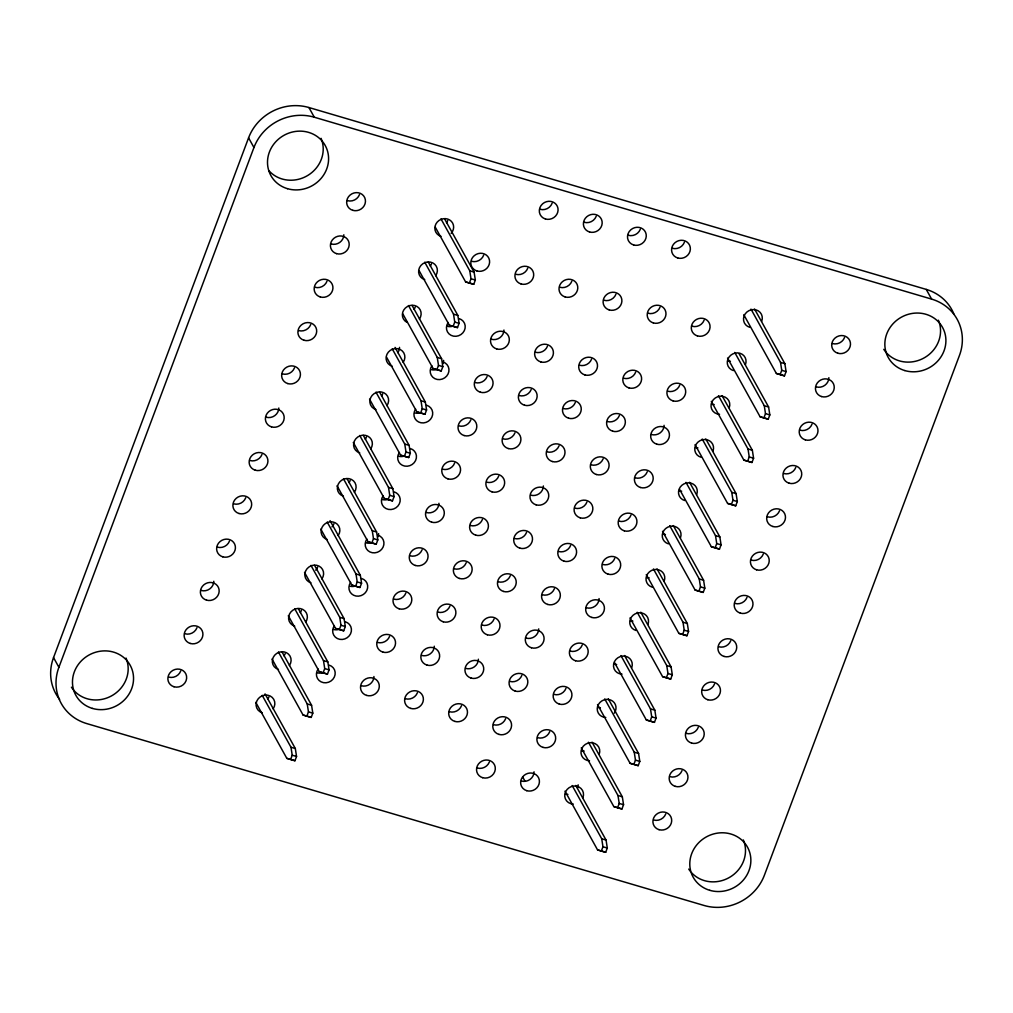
<?xml version="1.0" encoding="UTF-8"?>
<svg xmlns="http://www.w3.org/2000/svg" width="1013" height="1013" viewBox="0 0 1013 1013"><rect width="100%" height="100%" fill="white"/><g stroke="black" fill="none" stroke-linecap="round" stroke-linejoin="round"><path stroke-width="1.5" d="M59.615 699.375A47.763 44.407 -29 0 1 53.537 657.589L248.578 137.844A47.763 44.407 -29 0 1 308.927 107.53L926.249 289.414A47.763 44.407 -29 0 1 953.866 313.941M58.906 667.276L253.946 147.531A47.763 44.407 -29 0 1 314.296 117.217L931.618 299.101A47.763 44.407 -29 0 1 959.463 355.411L764.422 875.156A47.763 44.407 -29 0 1 704.073 905.47L86.751 723.586A47.763 44.407 -29 0 1 58.906 667.276L53.537 657.589M262.202 695.349L290.984 747.265L292.213 755.192L290.604 759.459L286.818 758.344L255.783 702.338M278.461 652.043L307.23 703.946L308.459 711.873L306.863 716.14L303.077 715.026L272.028 659.02M294.72 608.724L323.489 660.641L324.717 668.567L323.109 672.835L319.336 671.72L288.287 615.714M310.966 565.419L339.748 617.322L340.963 625.249L339.368 629.516L335.582 628.415L304.533 572.396M320.792 529.09L351.84 585.096L355.626 586.21L357.222 581.943L355.994 574.016L327.224 522.1M343.47 478.794L372.252 530.698L373.48 538.625L371.872 542.892L368.086 541.79L337.05 485.771M359.729 435.476L388.498 487.392L389.726 495.319L388.131 499.586L384.345 498.472L353.296 442.466M375.988 392.17L404.757 444.074L405.985 452.001L404.39 456.268L400.604 455.166L369.555 399.147M392.234 348.852L421.015 400.768L422.231 408.695L420.636 412.962L416.85 411.848L386.561 357.209M408.492 305.546L437.261 357.45L438.49 365.376L436.894 369.644L433.108 368.542L402.819 313.891M424.751 262.228L453.52 314.144L454.748 322.071L453.14 326.338L449.354 325.224L419.065 270.585M440.997 218.922L469.779 270.826L470.994 278.765L469.399 283.02L465.613 281.918L435.324 227.267M291.162 759.623L294.948 760.738L296.543 756.47L295.327 748.544L265.039 693.892M307.42 716.305L311.206 717.419L312.802 713.152L311.573 705.225L282.045 651.954M323.666 672.999L327.452 674.114L329.06 669.846L327.832 661.92L298.303 608.636M339.925 629.681L343.711 630.795L345.306 626.528L344.078 618.601L314.549 565.33M351.84 585.096L359.957 587.489L361.565 583.222L360.337 575.295L330.048 520.644M372.429 543.069L376.216 544.171L377.811 539.904L376.595 531.977L347.054 478.706M388.688 499.751L392.474 500.865L394.07 496.598L392.841 488.671L363.312 435.387M404.934 456.445L408.72 457.547L410.328 453.28L409.1 445.353L379.571 392.082M421.193 413.127L424.979 414.241L426.574 409.974L425.346 402.047L395.057 347.396M437.451 369.821L441.225 370.923L442.833 366.655L441.605 358.729L412.076 305.457M453.697 326.503L457.483 327.617L459.079 323.35L457.863 315.423L428.322 262.139M469.956 283.197L473.742 284.298L475.338 280.031L474.109 272.104L444.58 218.833M572.193 785.544L601.735 838.815L602.95 846.754L601.355 851.009L597.569 849.907L565.013 791.166M588.452 742.238L617.981 795.509L619.209 803.436L617.613 807.703L613.827 806.589L581.259 747.847M604.71 698.919L634.239 752.19L635.468 760.13L633.859 764.384L630.073 763.283L597.518 704.542M620.956 655.614L650.485 708.885L651.714 716.811L650.118 721.079L646.332 719.964L614.524 662.591M630.023 617.917L662.591 676.659L666.364 677.76L667.972 673.506L666.744 665.566L637.215 612.295M653.461 568.989L683.003 622.261L684.218 630.187L682.623 634.455L678.837 633.34L646.281 574.599M669.72 525.671L699.249 578.955L700.477 586.882L698.881 591.136L695.095 590.035L662.527 531.293M685.978 482.365L715.507 535.636L716.735 543.563L715.127 547.83L711.341 546.716L679.546 489.342M702.224 439.047L731.753 492.331L732.981 500.257L731.386 504.512L727.6 503.41L695.045 444.669M718.483 395.741L748.012 449.012L749.24 456.939L747.632 461.206L743.859 460.092L711.291 401.351M734.729 352.423L764.271 405.707L765.486 413.633L763.891 417.888L760.105 416.786L727.549 358.045M750.988 309.117L780.517 362.388L781.745 370.315L780.149 374.582L776.363 373.468L743.795 314.726M601.912 851.186L605.698 852.288L607.294 848.033L606.065 840.094L575.777 785.455M618.171 807.868L621.944 808.982L623.552 804.715L622.324 796.788L592.035 742.149M634.417 764.562L638.203 765.663L639.798 761.409L638.583 753.469L608.294 698.831M650.675 721.243L654.461 722.358L656.057 718.09L654.829 710.164L624.54 655.525M662.591 676.659L670.707 679.039L672.315 674.785L671.087 666.845L640.798 612.207M683.18 634.619L686.966 635.733L688.561 631.466L687.333 623.539L657.044 568.901M699.439 591.313L703.212 592.415L704.82 588.16L703.592 580.234L673.303 525.582M715.685 547.995L719.471 549.109L721.066 544.842L719.85 536.915L689.562 482.277M731.943 504.689L735.729 505.791L737.325 501.536L736.096 493.61L705.808 438.958M748.189 461.371L751.975 462.485L753.583 458.218L752.355 450.291L722.066 395.652M764.448 418.065L768.234 419.167L769.829 414.912L768.601 406.985L739.072 353.702M780.706 374.747L784.48 375.861L786.088 371.594L784.86 363.667L754.571 309.028M469.779 270.826L474.109 272.104M780.517 362.388L784.86 363.667M470.994 278.765L475.338 280.031M781.745 370.315L786.088 371.594M465.613 281.918L473.742 284.298M776.363 373.468L784.48 375.861M453.52 314.144L457.863 315.423M764.271 405.707L768.601 406.985M454.748 322.071L459.079 323.35M765.486 413.633L769.829 414.912M449.354 325.224L457.483 327.617M760.105 416.786L768.234 419.167M437.261 357.45L441.605 358.729M748.012 449.012L752.355 450.291M438.49 365.376L442.833 366.655M749.24 456.939L753.583 458.218M433.108 368.542L441.225 370.923M743.859 460.092L751.975 462.485M421.015 400.768L425.346 402.047M731.753 492.331L736.096 493.61M422.231 408.695L426.574 409.974M732.981 500.257L737.325 501.536M416.85 411.848L424.979 414.241M727.6 503.41L735.729 505.791M404.757 444.074L409.1 445.353M715.507 535.636L719.85 536.915M405.985 452.001L410.328 453.28M716.735 543.563L721.066 544.842M400.604 455.166L408.72 457.547M711.341 546.716L719.471 549.109M388.498 487.392L392.841 488.671M699.249 578.955L703.592 580.234M389.726 495.319L394.07 496.598M700.477 586.882L704.82 588.16M384.345 498.472L392.474 500.865M695.095 590.035L703.212 592.415M372.252 530.698L376.595 531.977M683.003 622.261L687.333 623.539M373.48 538.625L377.811 539.904M684.218 630.187L688.561 631.466M368.086 541.79L376.216 544.171M678.837 633.34L686.966 635.733M355.994 574.016L360.337 575.295M666.744 665.566L671.087 666.845M357.222 581.943L361.565 583.222M667.972 673.506L672.315 674.785M355.626 586.21L359.957 587.489M666.364 677.76L670.707 679.039M339.748 617.322L344.078 618.601M650.485 708.885L654.829 710.164M340.963 625.249L345.306 626.528M651.714 716.811L656.057 718.09M335.582 628.415L343.711 630.795M646.332 719.964L654.461 722.358M323.489 660.641L327.832 661.92M634.239 752.19L638.583 753.469M324.717 668.567L329.06 669.846M635.468 760.13L639.798 761.409M319.336 671.72L327.452 674.114M630.073 763.283L638.203 765.663M307.23 703.946L311.573 705.225M617.981 795.509L622.324 796.788M308.459 711.873L312.802 713.152M619.209 803.436L623.552 804.715M303.077 715.026L311.206 717.419M613.827 806.589L621.944 808.982M290.984 747.265L295.327 748.544M601.735 838.815L606.065 840.094M292.213 755.192L296.543 756.47M602.95 846.754L607.294 848.033M286.818 758.344L294.948 760.738M597.569 849.907L605.698 852.288M926.249 289.414L931.618 299.101M308.927 107.53L314.296 117.217M248.578 137.844L253.946 147.531M522.632 776.933L524.886 780.998M938.38 320.197A31.048 28.871 -29 0 1 923.527 358.235A31.048 28.871 -29 0 1 883.779 349.346M321.058 138.312A31.048 28.871 -29 0 1 308.281 175.135A31.048 28.871 -29 0 1 269.192 170.994M743.339 839.942A31.048 28.871 -29 0 1 730.563 876.764A31.048 28.871 -29 0 1 691.474 872.636M690.524 871.522A31.048 28.871 -29 0 1 688.739 869.091M126.017 658.057A31.048 28.871 -29 0 1 111.164 696.083A31.048 28.871 -29 0 1 71.416 687.194M730.436 361.261A9.548 8.876 -29 0 1 728.043 360.894M714.178 404.58A9.548 8.876 -29 0 1 711.784 404.2M359.501 194.585A9.548 8.876 -29 0 1 347.434 200.65M697.919 447.885A9.548 8.876 -29 0 1 695.526 447.518M681.673 491.204A9.548 8.876 -29 0 1 679.28 490.824M665.414 534.509A9.548 8.876 -29 0 1 663.021 534.142M649.168 577.828A9.548 8.876 -29 0 1 646.775 577.448M632.91 621.134A9.548 8.876 -29 0 1 630.517 620.754M616.651 664.452A9.548 8.876 -29 0 1 614.258 664.072M600.405 707.758A9.548 8.876 -29 0 1 598.012 707.378M584.146 751.076A9.548 8.876 -29 0 1 581.753 750.696M578.157 784.809A9.548 8.876 -29 0 1 577.575 787.949M567.9 794.382A9.548 8.876 -29 0 1 565.507 794.002M268.914 696.995A9.548 8.876 -29 0 1 267.761 699.147M285.159 653.689A9.548 8.876 -29 0 1 284.02 655.842M301.418 610.37A9.548 8.876 -29 0 1 300.279 612.523M317.664 567.065A9.548 8.876 -29 0 1 315.739 570.192M333.923 523.746A9.548 8.876 -29 0 1 331.998 526.887M350.181 480.441A9.548 8.876 -29 0 1 349.029 482.593M366.427 437.122A9.548 8.876 -29 0 1 365.288 439.275M382.686 393.816A9.548 8.876 -29 0 1 381.546 395.969M399.515 347.37A9.548 8.876 -29 0 1 397.792 352.651M415.191 307.192A9.548 8.876 -29 0 1 414.051 309.345M431.449 263.874A9.548 8.876 -29 0 1 430.297 266.026M447.695 220.568A9.548 8.876 -29 0 1 446.556 222.721M665.756 813.933A9.548 8.876 -29 0 1 653.689 819.998M682.015 770.614A9.548 8.876 -29 0 1 669.948 776.68M698.274 727.309A9.548 8.876 -29 0 1 686.194 733.374M714.52 683.99A9.548 8.876 -29 0 1 702.452 690.056M730.778 640.685A9.548 8.876 -29 0 1 718.711 646.75M747.024 597.366A9.548 8.876 -29 0 1 734.957 603.431M180.719 671.011A9.548 8.876 -29 0 1 168.652 677.077M196.965 627.705A9.548 8.876 -29 0 1 184.898 633.771M213.806 581.259A9.548 8.876 -29 0 1 201.156 590.452M229.482 541.081A9.548 8.876 -29 0 1 217.402 547.147M245.728 497.763A9.548 8.876 -29 0 1 233.661 503.828M261.987 454.457A9.548 8.876 -29 0 1 249.92 460.522M278.816 408.011A9.548 8.876 -29 0 1 266.166 417.204M294.492 367.833A9.548 8.876 -29 0 1 282.424 373.898M763.283 554.06A9.548 8.876 -29 0 1 751.215 560.126M828.875 377.672A9.548 8.876 -29 0 1 816.225 386.877M310.75 324.515A9.548 8.876 -29 0 1 298.67 330.58M343.838 234.763A9.548 8.876 -29 0 1 331.188 243.956M795.787 467.436A9.548 8.876 -29 0 1 783.72 473.502M812.046 424.118A9.548 8.876 -29 0 1 799.979 430.183M326.996 281.209A9.548 8.876 -29 0 1 314.929 287.274M844.551 337.494A9.548 8.876 -29 0 1 832.483 343.559M779.541 510.742A9.548 8.876 -29 0 1 767.461 516.807M684.421 242.221A9.548 8.876 -29 0 1 672.353 248.286M640.33 229.229A9.548 8.876 -29 0 1 628.263 235.282M596.239 216.238A9.548 8.876 -29 0 1 584.172 222.29M552.136 203.233A9.548 8.876 -29 0 1 540.068 209.298M571.851 281.196A9.548 8.876 -29 0 1 559.784 287.261M527.76 268.204A9.548 8.876 -29 0 1 515.693 274.27M483.67 255.213A9.548 8.876 -29 0 1 471.589 261.278M615.955 294.188A9.548 8.876 -29 0 1 603.875 300.253M660.045 307.18A9.548 8.876 -29 0 1 647.978 313.245M704.136 320.171A9.548 8.876 -29 0 1 692.069 326.237M534.054 771.817A9.548 8.876 -29 0 1 521.404 781.01M549.73 731.639A9.548 8.876 -29 0 1 537.662 737.705M565.988 688.334A9.548 8.876 -29 0 1 553.908 694.386M582.234 645.015A9.548 8.876 -29 0 1 570.167 651.08M599.076 598.569A9.548 8.876 -29 0 1 586.426 607.762M614.739 558.391A9.548 8.876 -29 0 1 602.672 564.456M630.998 515.085A9.548 8.876 -29 0 1 618.93 521.138M647.256 471.767A9.548 8.876 -29 0 1 635.176 477.832M664.085 425.321A9.548 8.876 -29 0 1 651.435 434.514M679.761 385.143A9.548 8.876 -29 0 1 667.694 391.208M489.38 761.953A9.548 8.876 -29 0 1 477.313 768.019M505.639 718.648A9.548 8.876 -29 0 1 493.572 724.713M521.885 675.329A9.548 8.876 -29 0 1 509.818 681.394M538.726 628.883A9.548 8.876 -29 0 1 526.076 638.089M554.402 588.718A9.548 8.876 -29 0 1 542.322 594.77M570.648 545.399A9.548 8.876 -29 0 1 558.581 551.465M586.907 502.093A9.548 8.876 -29 0 1 574.84 508.146M603.153 458.775A9.548 8.876 -29 0 1 591.086 464.84M619.412 415.469A9.548 8.876 -29 0 1 607.344 421.522M635.67 372.151A9.548 8.876 -29 0 1 623.59 378.216M461.535 705.656A9.548 8.876 -29 0 1 449.468 711.721M478.377 659.21A9.548 8.876 -29 0 1 465.727 668.403M494.053 619.032A9.548 8.876 -29 0 1 481.973 625.097M510.299 575.713A9.548 8.876 -29 0 1 498.231 581.779M526.557 532.407A9.548 8.876 -29 0 1 514.49 538.473M543.386 485.961A9.548 8.876 -29 0 1 530.736 495.154M559.062 445.783A9.548 8.876 -29 0 1 546.995 451.849M575.321 402.478A9.548 8.876 -29 0 1 563.241 408.53M591.567 359.159A9.548 8.876 -29 0 1 579.499 365.224M417.445 692.664A9.548 8.876 -29 0 1 405.377 698.729M434.273 646.218A9.548 8.876 -29 0 1 421.623 655.411M449.949 606.04A9.548 8.876 -29 0 1 437.882 612.105M466.208 562.721A9.548 8.876 -29 0 1 454.141 568.787M482.454 519.416A9.548 8.876 -29 0 1 470.387 525.481M498.713 476.097A9.548 8.876 -29 0 1 486.645 482.163M514.971 432.792A9.548 8.876 -29 0 1 502.891 438.857M531.217 389.473A9.548 8.876 -29 0 1 519.15 395.539M547.476 346.167A9.548 8.876 -29 0 1 535.408 352.233M373.936 676.532A9.548 8.876 -29 0 1 361.286 685.738M389.6 636.354A9.548 8.876 -29 0 1 377.532 642.419M405.858 593.048A9.548 8.876 -29 0 1 393.791 599.114M422.117 549.73A9.548 8.876 -29 0 1 410.037 555.795M438.946 503.284A9.548 8.876 -29 0 1 426.296 512.489M454.622 463.106A9.548 8.876 -29 0 1 442.554 469.171M470.868 419.8A9.548 8.876 -29 0 1 458.8 425.865M487.126 376.481A9.548 8.876 -29 0 1 475.059 382.547M503.955 330.035A9.548 8.876 -29 0 1 491.305 339.241M322.033 672.885A9.548 8.876 -29 0 1 317.183 672.746M338.279 629.567A9.548 8.876 -29 0 1 333.442 629.428M354.537 586.261A9.548 8.876 -29 0 1 349.688 586.122M378.596 533.61A9.548 8.876 -29 0 1 378.014 536.738M370.796 542.943A9.548 8.876 -29 0 1 365.946 542.803M387.042 499.637A9.548 8.876 -29 0 1 382.205 499.498M403.301 456.319A9.548 8.876 -29 0 1 398.451 456.179M419.547 413.013A9.548 8.876 -29 0 1 414.71 412.873M443.605 360.362A9.548 8.876 -29 0 1 443.036 363.49M435.805 369.694A9.548 8.876 -29 0 1 430.956 369.555M452.064 326.389A9.548 8.876 -29 0 1 447.214 326.249M749.658 327.262A9.548 8.876 -29 0 1 744.086 316.005A9.548 8.876 -29 0 1 756.167 309.94A9.548 8.876 -29 0 1 761.725 321.197M733.412 370.581A9.548 8.876 -29 0 1 727.841 359.311A9.548 8.876 -29 0 1 739.908 353.246A9.548 8.876 -29 0 1 745.479 364.515M719.547 414.266A9.548 8.876 -29 0 1 711.151 404.174A9.548 8.876 -29 0 1 722.877 396.374A9.548 8.876 -29 0 1 729.221 407.821M700.895 457.205A9.548 8.876 -29 0 1 695.336 445.935A9.548 8.876 -29 0 1 707.403 439.87A9.548 8.876 -29 0 1 712.975 451.14M684.649 500.511A9.548 8.876 -29 0 1 679.077 489.254A9.548 8.876 -29 0 1 691.145 483.188A9.548 8.876 -29 0 1 696.716 494.445M668.39 543.829A9.548 8.876 -29 0 1 662.819 532.559A9.548 8.876 -29 0 1 674.899 526.494A9.548 8.876 -29 0 1 680.457 537.764M652.144 587.135A9.548 8.876 -29 0 1 646.573 575.878A9.548 8.876 -29 0 1 658.64 569.812A9.548 8.876 -29 0 1 664.211 581.069M635.885 630.441A9.548 8.876 -29 0 1 630.314 619.184A9.548 8.876 -29 0 1 642.381 613.118A9.548 8.876 -29 0 1 647.953 624.388M622.02 674.139A9.548 8.876 -29 0 1 613.637 664.047A9.548 8.876 -29 0 1 625.35 656.234A9.548 8.876 -29 0 1 631.707 667.694M605.774 717.445A9.548 8.876 -29 0 1 597.556 706.58A9.548 8.876 -29 0 1 610.636 700.008A9.548 8.876 -29 0 1 614.309 713.165M589.515 760.763A9.548 8.876 -29 0 1 581.12 750.671A9.548 8.876 -29 0 1 592.846 742.858A9.548 8.876 -29 0 1 599.19 754.318M573.269 804.069A9.548 8.876 -29 0 1 564.874 793.977A9.548 8.876 -29 0 1 576.587 786.177A9.548 8.876 -29 0 1 582.944 797.636M262.202 712.747A9.548 8.876 -29 0 1 256.96 700.743A9.548 8.876 -29 0 1 270.192 696.007A9.548 8.876 -29 0 1 273.13 708.834M278.461 669.441A9.548 8.876 -29 0 1 273.206 657.424A9.548 8.876 -29 0 1 286.438 652.689A9.548 8.876 -29 0 1 289.389 665.528M294.72 626.123A9.548 8.876 -29 0 1 289.465 614.119A9.548 8.876 -29 0 1 302.697 609.383A9.548 8.876 -29 0 1 305.647 622.21M310.966 582.817A9.548 8.876 -29 0 1 305.711 570.813A9.548 8.876 -29 0 1 318.956 566.064A9.548 8.876 -29 0 1 321.893 578.904M327.224 539.498A9.548 8.876 -29 0 1 321.969 527.494A9.548 8.876 -29 0 1 335.202 522.759A9.548 8.876 -29 0 1 338.152 535.586M343.47 496.193A9.548 8.876 -29 0 1 338.228 484.189A9.548 8.876 -29 0 1 351.46 479.453A9.548 8.876 -29 0 1 354.398 492.28M359.729 452.874A9.548 8.876 -29 0 1 354.474 440.87A9.548 8.876 -29 0 1 367.706 436.134A9.548 8.876 -29 0 1 370.657 448.962M375.988 409.569A9.548 8.876 -29 0 1 370.733 397.565A9.548 8.876 -29 0 1 383.965 392.829A9.548 8.876 -29 0 1 386.915 405.656M392.234 366.25A9.548 8.876 -29 0 1 386.979 354.246A9.548 8.876 -29 0 1 400.224 349.51A9.548 8.876 -29 0 1 403.161 362.337M407.023 322.362A9.548 8.876 -29 0 1 403.756 309.991A9.548 8.876 -29 0 1 416.938 306.445A9.548 8.876 -29 0 1 419.42 319.032M424.738 279.626A9.548 8.876 -29 0 1 419.496 267.622A9.548 8.876 -29 0 1 432.728 262.886A9.548 8.876 -29 0 1 435.666 275.713M440.997 236.32A9.548 8.876 -29 0 1 435.932 223.936A9.548 8.876 -29 0 1 449.683 219.973A9.548 8.876 -29 0 1 451.14 233.383M329.06 665.098A9.548 8.876 -29 0 1 334.303 677.115A9.548 8.876 -29 0 1 321.07 681.85A9.548 8.876 -29 0 1 318.133 669.011M345.306 621.792A9.548 8.876 -29 0 1 350.561 633.796A9.548 8.876 -29 0 1 337.329 638.532A9.548 8.876 -29 0 1 334.379 625.705M361.565 578.486A9.548 8.876 -29 0 1 366.82 590.49A9.548 8.876 -29 0 1 353.575 595.226A9.548 8.876 -29 0 1 350.637 582.386M377.824 535.168A9.548 8.876 -29 0 1 383.066 547.172A9.548 8.876 -29 0 1 369.834 551.908A9.548 8.876 -29 0 1 366.896 539.081M394.07 491.862A9.548 8.876 -29 0 1 399.325 503.866A9.548 8.876 -29 0 1 386.092 508.602A9.548 8.876 -29 0 1 383.142 495.762M410.328 448.544A9.548 8.876 -29 0 1 415.571 460.548A9.548 8.876 -29 0 1 402.338 465.284A9.548 8.876 -29 0 1 399.401 452.456M426.574 405.238A9.548 8.876 -29 0 1 431.829 417.242A9.548 8.876 -29 0 1 418.597 421.978A9.548 8.876 -29 0 1 415.647 409.138M442.833 361.92A9.548 8.876 -29 0 1 448.088 373.924A9.548 8.876 -29 0 1 434.843 378.659A9.548 8.876 -29 0 1 431.905 365.832M459.092 318.614A9.548 8.876 -29 0 1 464.334 330.618A9.548 8.876 -29 0 1 451.102 335.354A9.548 8.876 -29 0 1 448.164 322.514M904.812 370.568A31.048 28.871 -29 0 0 945.471 335.658A31.048 28.871 -29 0 0 895.834 321.032A31.048 28.871 -29 0 0 904.812 370.568M287.477 188.684A31.048 28.871 -29 0 0 328.149 153.761A31.048 28.871 -29 0 0 278.499 139.136A31.048 28.871 -29 0 0 287.477 188.684M709.758 890.313A31.048 28.871 -29 0 0 750.43 855.403A31.048 28.871 -29 0 0 700.793 840.765A31.048 28.871 -29 0 0 709.758 890.313M92.436 708.416A31.048 28.871 -29 0 0 133.108 673.506A31.048 28.871 -29 0 0 83.459 658.881A31.048 28.871 -29 0 0 92.436 708.416M352.803 210.337A9.548 8.876 -29 0 0 365.326 199.586A9.548 8.876 -29 0 0 350.042 195.091A9.548 8.876 -29 0 0 352.803 210.337M659.058 829.685A9.548 8.876 -29 0 0 671.568 818.935A9.548 8.876 -29 0 0 656.297 814.439A9.548 8.876 -29 0 0 659.058 829.685M675.316 786.367A9.548 8.876 -29 0 0 687.827 775.629A9.548 8.876 -29 0 0 672.556 771.121A9.548 8.876 -29 0 0 675.316 786.367M691.562 743.061A9.548 8.876 -29 0 0 704.086 732.31A9.548 8.876 -29 0 0 688.802 727.815A9.548 8.876 -29 0 0 691.562 743.061M707.821 699.742A9.548 8.876 -29 0 0 720.332 689.005A9.548 8.876 -29 0 0 705.061 684.497A9.548 8.876 -29 0 0 707.821 699.742M724.08 656.437A9.548 8.876 -29 0 0 736.59 645.686A9.548 8.876 -29 0 0 721.319 641.191A9.548 8.876 -29 0 0 724.08 656.437M740.326 613.118A9.548 8.876 -29 0 0 752.849 602.38A9.548 8.876 -29 0 0 737.565 597.873A9.548 8.876 -29 0 0 740.326 613.118M174.021 686.763A9.548 8.876 -29 0 0 186.531 676.026A9.548 8.876 -29 0 0 171.26 671.518A9.548 8.876 -29 0 0 174.021 686.763M190.267 643.458A9.548 8.876 -29 0 0 202.79 632.707A9.548 8.876 -29 0 0 187.506 628.212A9.548 8.876 -29 0 0 190.267 643.458M206.525 600.139A9.548 8.876 -29 0 0 219.036 589.401A9.548 8.876 -29 0 0 203.765 584.894A9.548 8.876 -29 0 0 206.525 600.139M222.784 556.833A9.548 8.876 -29 0 0 235.295 546.083A9.548 8.876 -29 0 0 220.011 541.588A9.548 8.876 -29 0 0 222.784 556.833M239.03 513.515A9.548 8.876 -29 0 0 251.541 502.777A9.548 8.876 -29 0 0 236.27 498.269A9.548 8.876 -29 0 0 239.03 513.515M255.289 470.209A9.548 8.876 -29 0 0 267.799 459.459A9.548 8.876 -29 0 0 252.528 454.964A9.548 8.876 -29 0 0 255.289 470.209M271.535 426.891A9.548 8.876 -29 0 0 284.058 416.153A9.548 8.876 -29 0 0 268.774 411.645A9.548 8.876 -29 0 0 271.535 426.891M287.793 383.585A9.548 8.876 -29 0 0 300.304 372.835A9.548 8.876 -29 0 0 285.033 368.339A9.548 8.876 -29 0 0 287.793 383.585M756.584 569.812A9.548 8.876 -29 0 0 769.095 559.062A9.548 8.876 -29 0 0 753.824 554.567A9.548 8.876 -29 0 0 756.584 569.812M821.594 396.564A9.548 8.876 -29 0 0 834.117 385.814A9.548 8.876 -29 0 0 818.833 381.319A9.548 8.876 -29 0 0 821.594 396.564M304.052 340.267A9.548 8.876 -29 0 0 316.562 329.529A9.548 8.876 -29 0 0 301.279 325.021A9.548 8.876 -29 0 0 304.052 340.267M336.557 253.643A9.548 8.876 -29 0 0 349.067 242.905A9.548 8.876 -29 0 0 333.796 238.397A9.548 8.876 -29 0 0 336.557 253.643M789.089 483.188A9.548 8.876 -29 0 0 801.6 472.438A9.548 8.876 -29 0 0 786.329 467.943A9.548 8.876 -29 0 0 789.089 483.188M805.348 439.87A9.548 8.876 -29 0 0 817.858 429.132A9.548 8.876 -29 0 0 802.587 424.624A9.548 8.876 -29 0 0 805.348 439.87M320.298 296.961A9.548 8.876 -29 0 0 332.808 286.21A9.548 8.876 -29 0 0 317.538 281.715A9.548 8.876 -29 0 0 320.298 296.961M837.852 353.246A9.548 8.876 -29 0 0 850.363 342.508A9.548 8.876 -29 0 0 835.092 338A9.548 8.876 -29 0 0 837.852 353.246M772.83 526.494A9.548 8.876 -29 0 0 785.354 515.756A9.548 8.876 -29 0 0 770.07 511.248A9.548 8.876 -29 0 0 772.83 526.494M677.722 257.973A9.548 8.876 -29 0 0 690.233 247.223A9.548 8.876 -29 0 0 674.962 242.727A9.548 8.876 -29 0 0 677.722 257.973M633.632 244.969A9.548 8.876 -29 0 0 646.142 234.231A9.548 8.876 -29 0 0 630.871 229.736A9.548 8.876 -29 0 0 633.632 244.969M589.541 231.977A9.548 8.876 -29 0 0 602.051 221.239A9.548 8.876 -29 0 0 586.768 216.744A9.548 8.876 -29 0 0 589.541 231.977M545.437 218.985A9.548 8.876 -29 0 0 557.948 208.247A9.548 8.876 -29 0 0 542.677 203.752A9.548 8.876 -29 0 0 545.437 218.985M565.153 296.948A9.548 8.876 -29 0 0 577.663 286.21A9.548 8.876 -29 0 0 562.392 281.703A9.548 8.876 -29 0 0 565.153 296.948M521.062 283.957A9.548 8.876 -29 0 0 533.572 273.219A9.548 8.876 -29 0 0 518.301 268.711A9.548 8.876 -29 0 0 521.062 283.957M476.971 270.965A9.548 8.876 -29 0 0 489.482 260.227A9.548 8.876 -29 0 0 474.198 255.719A9.548 8.876 -29 0 0 476.971 270.965M609.244 309.94A9.548 8.876 -29 0 0 621.767 299.202A9.548 8.876 -29 0 0 606.483 294.694A9.548 8.876 -29 0 0 609.244 309.94M653.347 322.932A9.548 8.876 -29 0 0 665.858 312.194A9.548 8.876 -29 0 0 650.587 307.686A9.548 8.876 -29 0 0 653.347 322.932M697.438 335.923A9.548 8.876 -29 0 0 709.948 325.186A9.548 8.876 -29 0 0 694.677 320.678A9.548 8.876 -29 0 0 697.438 335.923M526.773 790.697A9.548 8.876 -29 0 0 539.296 779.959A9.548 8.876 -29 0 0 524.012 775.464A9.548 8.876 -29 0 0 526.773 790.697M543.031 747.391A9.548 8.876 -29 0 0 555.542 736.641A9.548 8.876 -29 0 0 540.271 732.146A9.548 8.876 -29 0 0 543.031 747.391M559.277 704.073A9.548 8.876 -29 0 0 571.801 693.335A9.548 8.876 -29 0 0 556.517 688.84A9.548 8.876 -29 0 0 559.277 704.073M575.536 660.767A9.548 8.876 -29 0 0 588.047 650.017A9.548 8.876 -29 0 0 572.776 645.522A9.548 8.876 -29 0 0 575.536 660.767M591.795 617.449A9.548 8.876 -29 0 0 604.305 606.711A9.548 8.876 -29 0 0 589.034 602.216A9.548 8.876 -29 0 0 591.795 617.449M608.041 574.143A9.548 8.876 -29 0 0 620.564 563.405A9.548 8.876 -29 0 0 605.28 558.897A9.548 8.876 -29 0 0 608.041 574.143M624.299 530.825A9.548 8.876 -29 0 0 636.81 520.087A9.548 8.876 -29 0 0 621.539 515.592A9.548 8.876 -29 0 0 624.299 530.825M640.558 487.519A9.548 8.876 -29 0 0 653.068 476.781A9.548 8.876 -29 0 0 637.785 472.273A9.548 8.876 -29 0 0 640.558 487.519M656.804 444.201A9.548 8.876 -29 0 0 669.314 433.463A9.548 8.876 -29 0 0 654.043 428.968A9.548 8.876 -29 0 0 656.804 444.201M673.063 400.895A9.548 8.876 -29 0 0 685.573 390.157A9.548 8.876 -29 0 0 670.302 385.649A9.548 8.876 -29 0 0 673.063 400.895M482.682 777.705A9.548 8.876 -29 0 0 495.192 766.968A9.548 8.876 -29 0 0 479.921 762.46A9.548 8.876 -29 0 0 482.682 777.705M498.94 734.4A9.548 8.876 -29 0 0 511.451 723.649A9.548 8.876 -29 0 0 496.167 719.154A9.548 8.876 -29 0 0 498.94 734.4M515.186 691.081A9.548 8.876 -29 0 0 527.697 680.343A9.548 8.876 -29 0 0 512.426 675.848A9.548 8.876 -29 0 0 515.186 691.081M531.445 647.776A9.548 8.876 -29 0 0 543.956 637.025A9.548 8.876 -29 0 0 528.685 632.53A9.548 8.876 -29 0 0 531.445 647.776M547.691 604.457A9.548 8.876 -29 0 0 560.214 593.719A9.548 8.876 -29 0 0 544.931 589.224A9.548 8.876 -29 0 0 547.691 604.457M563.95 561.151A9.548 8.876 -29 0 0 576.46 550.401A9.548 8.876 -29 0 0 561.189 545.906A9.548 8.876 -29 0 0 563.95 561.151M580.208 517.833A9.548 8.876 -29 0 0 592.719 507.095A9.548 8.876 -29 0 0 577.448 502.6A9.548 8.876 -29 0 0 580.208 517.833M596.454 474.527A9.548 8.876 -29 0 0 608.965 463.789A9.548 8.876 -29 0 0 593.694 459.282A9.548 8.876 -29 0 0 596.454 474.527M612.713 431.209A9.548 8.876 -29 0 0 625.224 420.471A9.548 8.876 -29 0 0 609.953 415.976A9.548 8.876 -29 0 0 612.713 431.209M628.959 387.903A9.548 8.876 -29 0 0 641.482 377.165A9.548 8.876 -29 0 0 626.199 372.657A9.548 8.876 -29 0 0 628.959 387.903M454.837 721.408A9.548 8.876 -29 0 0 467.348 710.657A9.548 8.876 -29 0 0 452.077 706.162A9.548 8.876 -29 0 0 454.837 721.408M471.096 678.09A9.548 8.876 -29 0 0 483.606 667.352A9.548 8.876 -29 0 0 468.335 662.844A9.548 8.876 -29 0 0 471.096 678.09M487.342 634.784A9.548 8.876 -29 0 0 499.865 624.033A9.548 8.876 -29 0 0 484.581 619.538A9.548 8.876 -29 0 0 487.342 634.784M503.6 591.465A9.548 8.876 -29 0 0 516.111 580.728A9.548 8.876 -29 0 0 500.84 576.22A9.548 8.876 -29 0 0 503.6 591.465M519.859 548.16A9.548 8.876 -29 0 0 532.369 537.409A9.548 8.876 -29 0 0 517.099 532.914A9.548 8.876 -29 0 0 519.859 548.16M536.105 504.841A9.548 8.876 -29 0 0 548.628 494.103A9.548 8.876 -29 0 0 533.345 489.608A9.548 8.876 -29 0 0 536.105 504.841M552.364 461.535A9.548 8.876 -29 0 0 564.874 450.785A9.548 8.876 -29 0 0 549.603 446.29A9.548 8.876 -29 0 0 552.364 461.535M568.61 418.217A9.548 8.876 -29 0 0 581.133 407.479A9.548 8.876 -29 0 0 565.849 402.984A9.548 8.876 -29 0 0 568.61 418.217M584.868 374.911A9.548 8.876 -29 0 0 597.379 364.161A9.548 8.876 -29 0 0 582.108 359.666A9.548 8.876 -29 0 0 584.868 374.911M410.746 708.416A9.548 8.876 -29 0 0 423.257 697.666A9.548 8.876 -29 0 0 407.986 693.171A9.548 8.876 -29 0 0 410.746 708.416M427.005 665.098A9.548 8.876 -29 0 0 439.515 654.36A9.548 8.876 -29 0 0 424.232 649.852A9.548 8.876 -29 0 0 427.005 665.098M443.251 621.792A9.548 8.876 -29 0 0 455.761 611.042A9.548 8.876 -29 0 0 440.49 606.546A9.548 8.876 -29 0 0 443.251 621.792M459.509 578.474A9.548 8.876 -29 0 0 472.02 567.736A9.548 8.876 -29 0 0 456.749 563.228A9.548 8.876 -29 0 0 459.509 578.474M475.755 535.168A9.548 8.876 -29 0 0 488.279 524.417A9.548 8.876 -29 0 0 472.995 519.922A9.548 8.876 -29 0 0 475.755 535.168M492.014 491.849A9.548 8.876 -29 0 0 504.525 481.112A9.548 8.876 -29 0 0 489.254 476.604A9.548 8.876 -29 0 0 492.014 491.849M508.273 448.544A9.548 8.876 -29 0 0 520.783 437.793A9.548 8.876 -29 0 0 505.5 433.298A9.548 8.876 -29 0 0 508.273 448.544M524.519 405.225A9.548 8.876 -29 0 0 537.029 394.488A9.548 8.876 -29 0 0 521.758 389.98A9.548 8.876 -29 0 0 524.519 405.225M540.777 361.92A9.548 8.876 -29 0 0 553.288 351.169A9.548 8.876 -29 0 0 538.017 346.674A9.548 8.876 -29 0 0 540.777 361.92M366.655 695.425A9.548 8.876 -29 0 0 379.166 684.674A9.548 8.876 -29 0 0 363.895 680.179A9.548 8.876 -29 0 0 366.655 695.425M382.901 652.106A9.548 8.876 -29 0 0 395.412 641.368A9.548 8.876 -29 0 0 380.141 636.86A9.548 8.876 -29 0 0 382.901 652.106M399.16 608.8A9.548 8.876 -29 0 0 411.671 598.05A9.548 8.876 -29 0 0 396.4 593.555A9.548 8.876 -29 0 0 399.16 608.8M415.406 565.482A9.548 8.876 -29 0 0 427.929 554.744A9.548 8.876 -29 0 0 412.646 550.236A9.548 8.876 -29 0 0 415.406 565.482M431.665 522.176A9.548 8.876 -29 0 0 444.175 511.426A9.548 8.876 -29 0 0 428.904 506.931A9.548 8.876 -29 0 0 431.665 522.176M447.923 478.858A9.548 8.876 -29 0 0 460.434 468.12A9.548 8.876 -29 0 0 445.163 463.612A9.548 8.876 -29 0 0 447.923 478.858M464.169 435.552A9.548 8.876 -29 0 0 476.68 424.802A9.548 8.876 -29 0 0 461.409 420.306A9.548 8.876 -29 0 0 464.169 435.552M480.428 392.234A9.548 8.876 -29 0 0 492.938 381.496A9.548 8.876 -29 0 0 477.667 376.988A9.548 8.876 -29 0 0 480.428 392.234M496.674 348.928A9.548 8.876 -29 0 0 509.197 338.177A9.548 8.876 -29 0 0 493.913 333.682A9.548 8.876 -29 0 0 496.674 348.928"/></g></svg>
